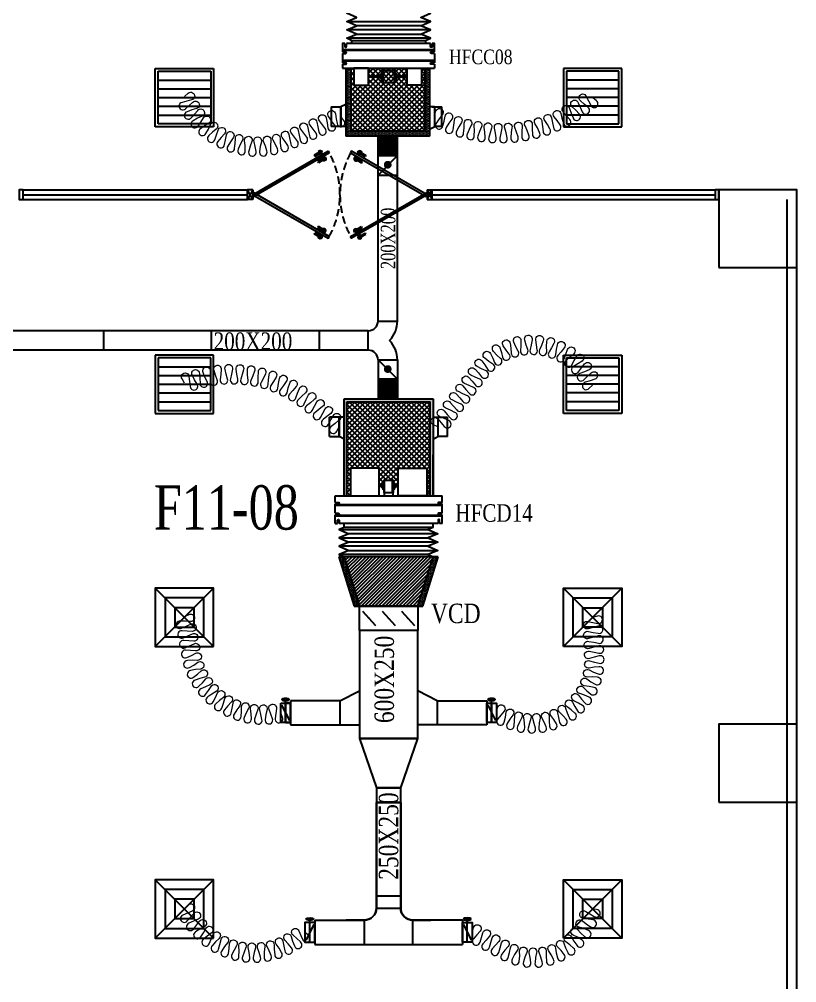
# Model space of a CAD drawing. Header units: metres. Extents: x 352651 to 1421851, y -87441 to -24441.
# Drawn here: x 1278083 to 1286083, y -67196 to -57281 of the extents above; entities that cross this region are included whole.
import ezdxf
from ezdxf.enums import TextEntityAlignment as Align

# ---------------------------------------------------------------- set-up
doc = ezdxf.new("R2010")
doc.units = ezdxf.units.M
doc.header["$LTSCALE"] = 300
doc.header["$MEASUREMENT"] = 0
doc.linetypes.add('DASHED2', pattern=[0.375, 0.25, -0.125])
for name, color, linetype in [('bat noi mem', 4, 'CONTINUOUS'), ('CUA', 8, 'CONTINUOUS'), ('CUAGIO', 2, 'CONTINUOUS'), ('KHUAT', 8, 'DASHED2'), ('KT', 1, 'CONTINUOUS'), ('thiet bi', 11, 'CONTINUOUS'), ('vach', 6, 'CONTINUOUS')]:
    doc.layers.add(name, color=color, linetype=linetype)
doc.layers.add('noi mem', color=5, linetype='BATTING', lineweight=0)
doc.styles.add('PHU', font='vntimeh.shx', dxfattribs={"width": 0.8})
doc.styles.add('ROMANS', font='romans.shx', dxfattribs={"width": 0.75, "bigfont": 'romancvn.shx'})
doc.linetypes.add('BATTING', pattern='A,0.0001,-0.1,[134,ltypeshp.shx,S=0.1,R=0,X=-0.1,Y=0],-0.2,[134,ltypeshp.shx,S=0.1,R=180,X=0.1,Y=0],-0.1', length=0.4001)
pattern_1 = [(180, (1837551.97, -5364.096), (-6.25, 12.5), [0, -12.5])]

# ---------------------------------------------------------------- blocks, each defined once
blk = doc.blocks.new('SAD')
at = {"layer": 'CUAGIO', "color": 8}
for p, q in [((-300, -300), (300, 300)), ((300, -300), (-300, 300))]:
    blk.add_line(p, q, dxfattribs=at)
at = {"layer": 'CUAGIO'}
blk.add_lwpolyline([(300, -300), (300, 300), (-300, 300), (-300, -300)], close=True, dxfattribs=at)
at = {"layer": 'CUAGIO', "color": 8}
for points in [[(200, -200), (200, 200), (-200, 200), (-200, -200)], [(100, -100), (100, 100), (-100, 100), (-100, -100)]]:
    blk.add_lwpolyline(points, close=True, dxfattribs=at)
blk = doc.blocks.new('SAG')
at = {"layer": 'CUAGIO'}
for p, q in [((-300, 300), (-300, -300)), ((300, 300), (-300, 300)), ((300, -300), (300, 300)), ((-300, -300), (300, -300))]:
    blk.add_line(p, q, dxfattribs=at)
at = {"layer": 'CUAGIO', "color": 8}
for p, q in [((-270, 270), (-270, -270)), ((270, 270), (-270, 270)), ((-180, -270), (-180, 270)), ((-90, -270), (-90, 270)), ((0, -270), (0, 270)), ((90, -270), (90, 270)), ((180, -270), (180, 270)), ((270, -270), (270, 270)), ((-270, -270), (270, -270))]:
    blk.add_line(p, q, dxfattribs=at)
blk = doc.blocks.new('cot1')
at = {"layer": 'vach'}
blk.add_lwpolyline([(-400, -400), (400, -400), (400, 400), (-400, 400)], close=True, dxfattribs=at)
blk = doc.blocks.new('1-van gio D200')
at = {"layer": 'CUAGIO'}
h = blk.add_hatch(dxfattribs=at)
h.set_pattern_fill('ANSI31', color=256, scale=100, style=0)
edge = h.paths.add_edge_path()
edge.add_ellipse((486127, -58494), major_axis=(-38.1, 0), ratio=0.310482, start_angle=0, end_angle=360, ccw=False)
for p, q in [((486167, -58437.3), (486087.1, -58277.5)), ((486127, -58257.4), (486127, -58494))]:
    blk.add_line(p, q, dxfattribs=at)
at = {"layer": 'CUAGIO', "const_width": 3}
for points in [[(486127, -58457.4), (486177, -58457.4), (486177, -58257.4), (486077, -58257.4), (486077, -58457.4), (486127, -58457.4)], [(486167, -58437.3), (486087.1, -58277.5)], [(486127, -58257.4), (486127, -58494)]]:
    blk.add_lwpolyline(points, dxfattribs=at)
at = {"layer": 'CUAGIO'}
blk.add_lwpolyline([(486177, -58457.4), (486077, -58457.4), (486077, -58257.4), (486177, -58257.4)], close=True, dxfattribs=at)
at = {"layer": 'CUAGIO', "const_width": 5.35}
blk.add_lwpolyline([(486130.7, -58357.4, -1), (486123.3, -58357.4, -1)], format="xyb", close=True, dxfattribs=at)
at = {"layer": 'CUAGIO', "extrusion": (0, 0, -1)}
blk.add_ellipse((486127, -58494), major_axis=(-38.1, 0), ratio=0.310482, start_param=-1.570796, end_param=4.712389, dxfattribs=at)
blk = doc.blocks.new('bac noi mem')
at = {"layer": 'bat noi mem'}
for p, q in [((493886.7, -64673), (493866.7, -64693)), ((494066.7, -64693), (493866.7, -64693)), ((493866.7, -64693), (493886.7, -64713)), ((493886.7, -64713), (493866.7, -64733)), ((494066.7, -64733), (493866.7, -64733)), ((493866.7, -64733), (493886.7, -64753)), ((494046.7, -64673), (493886.7, -64673)), ((494046.7, -64713), (493886.7, -64713)), ((494046.7, -64673), (494066.7, -64693)), ((494066.7, -64693), (494046.7, -64713)), ((494046.7, -64713), (494066.7, -64733)), ((494066.7, -64733), (494046.7, -64753)), ((493886.7, -64753), (493866.7, -64773)), ((494066.7, -64773), (493866.7, -64773)), ((493866.7, -64773), (493886.7, -64793)), ((493886.7, -64793), (493866.7, -64813)), ((494066.7, -64813), (493866.7, -64813)), ((493866.7, -64813), (493886.7, -64833)), ((493886.7, -64833), (493866.7, -64853)), ((494046.7, -64753), (493886.7, -64753)), ((494046.7, -64793), (493886.7, -64793)), ((494046.7, -64833), (493886.7, -64833)), ((494046.7, -64753), (494066.7, -64773)), ((494066.7, -64773), (494046.7, -64793)), ((494046.7, -64793), (494066.7, -64813)), ((494066.7, -64813), (494046.7, -64833)), ((494046.7, -64833), (494066.7, -64853)), ((494066.7, -64853), (493866.7, -64853)), ((493866.7, -64853), (493886.7, -64873)), ((494046.7, -64873), (493886.7, -64873)), ((494066.7, -64853), (494046.7, -64873))]:
    blk.add_line(p, q, dxfattribs=at)

msp = doc.modelspace()

# ---------------------------------------------------------------- hatches: boundary and pattern name
at = {"layer": 'CUAGIO'}
h = msp.add_hatch(dxfattribs=at)
h.set_pattern_fill('DOTS', color=256, scale=200, style=0)
h.set_pattern_definition([(0, (451829.897, -114177.425), (6.25, 12.5), [0, -12.5])])
h.paths.add_polyline_path([(1282305.5, -57783.6), (1282255.5, -57783.6), (1282255.5, -58433.6), (1281493.5, -58433.6), (1281493.5, -57783.6), (1281443.5, -57783.6), (1281443.5, -58483.6), (1282305.5, -58483.6)])
at = {"layer": 'CUAGIO', "ltscale": 1.5}
h = msp.add_hatch(dxfattribs=at)
h.set_pattern_fill('ANSI37', color=9, scale=300, style=0)
h.set_pattern_definition([(45, (625201.2, -326.63), (-26.5165043, 26.5165043), []), (135, (625201.2, -326.63), (-26.5165043, -26.5165043), [])])
h.paths.add_polyline_path([(1282255.5, -58433.6), (1282255.5, -57783.6), (1282223.2, -57783.6), (1282223.2, -57958.6), (1282073.2, -57958.6), (1282073.2, -57875.6), (1281967.9, -57875.6), (1281967.9, -57891.3), (1281957.4, -57891.3), (1281957.4, -57850.9), (1281967.9, -57850.9), (1281967.9, -57866.5), (1282073.2, -57866.5), (1282073.2, -57783.6), (1281675.7, -57783.6), (1281675.7, -57958.6), (1281525.7, -57958.6), (1281525.7, -57783.6), (1281493.5, -57783.6), (1281493.5, -58433.6)])
h.paths.add_polyline_path([(1281818.8, -57934.1, 0.725882), (1281825.3, -57934.1)], flags=16)
h.paths.add_polyline_path([(1281947.5, -57808, 0.725882), (1281941, -57808), (1281941, -57934.1, 0.725882), (1281947.5, -57934.1)], flags=16)
h.paths.add_polyline_path([(1281808.9, -57891.3), (1281798.4, -57891.3), (1281798.4, -57850.9), (1281808.9, -57850.9)], flags=16)
at = {"layer": 'CUAGIO'}
h = msp.add_hatch(dxfattribs=at)
h.set_pattern_fill('DOTS', color=2, scale=200, style=0)
h.set_pattern_definition([(360, (683346.317, -31648.679), (6.25, 12.5), [0, -12.5])])
h.paths.add_polyline_path([(1282311.2, -61216.1), (1282311.2, -62186.1), (1282341.2, -62186.1), (1282341.2, -61186.1), (1281425.2, -61186.1), (1281425.2, -62186.1), (1281455.2, -62186.1), (1281455.2, -61216.1)])
at = {"layer": 'CUAGIO', "ltscale": 1.5}
h = msp.add_hatch(dxfattribs=at)
h.set_pattern_fill('ANSI37', color=9, scale=300, style=0)
h.set_pattern_definition([(45, (730761.276, -1585.635), (-26.5165043, 26.5165043), []), (135, (730761.276, -1585.635), (-26.5165043, -26.5165043), [])])
h.paths.add_polyline_path([(1281786.4, -61900.1), (1281786.4, -62087.6), (1281815.8, -62087.6), (1281815.8, -62067.4), (1281826.3, -62067.4), (1281826.3, -62051.6), (1281836.2, -62051.6), (1281836.2, -62026.6, -1), (1281842.7, -62024.5), (1281925.1, -62024.5, -1), (1281931.5, -62026.6), (1281931.5, -62051.6), (1281941.4, -62051.6), (1281941.4, -62067.4), (1281952, -62067.4), (1281952, -62087.6), (1281981.4, -62087.6), (1281981.4, -61900.1), (1282276.4, -61900.1), (1282276.4, -62186.1), (1282311.2, -62186.1), (1282311.2, -61216.1), (1281455.2, -61216.1), (1281455.2, -62186.1), (1281491.4, -62186.1), (1281491.4, -61900.1)])
at = {"layer": 'CUAGIO'}
h = msp.add_hatch(dxfattribs=at)
h.set_pattern_fill('DOTS', color=2, scale=200, angle=180, style=0)
h.set_pattern_definition(pattern_1)
h.paths.add_polyline_path([(1281583.2, -63321.1), (1281530.8, -63321.1), (1281372.8, -62811.1), (1281425.2, -62811.1)])
h = msp.add_hatch(dxfattribs=at)
h.set_pattern_fill('ANSI31', color=256, scale=200, style=0)
h.set_pattern_definition([(45, (445500.002, -62950), (-17.6776695, 17.6776695), [])])
h.paths.add_polyline_path([(1281425.2, -62811.1), (1281583.2, -63321.1), (1282183.2, -63321.1), (1282341.2, -62811.1)])
h = msp.add_hatch(dxfattribs=at)
h.set_pattern_fill('DOTS', color=2, scale=200, angle=180, style=0)
h.set_pattern_definition(pattern_1)
h.paths.add_polyline_path([(1282235.5, -63321.1), (1282183.2, -63321.1), (1282341.2, -62811.1), (1282393.5, -62811.1)])

# ---------------------------------------------------------------- linework, layer by layer
at = {"layer": 'bat noi mem'}
for p, q in [((1281452.2, -57305.2), (1282314.2, -57305.2)), ((1282314.2, -57390.9), (1281452.2, -57390.9)), ((1282214.2, -57348.1), (1281552.2, -57348.1)), ((1282314.2, -57476.7), (1281452.2, -57476.7)), ((1281502.2, -57498.1), (1282264.2, -57498.1)), ((1281552.2, -57433.8), (1282214.2, -57433.8)), ((1281375.2, -62532.6), (1282291.2, -62532.6)), ((1281375.2, -62618.3), (1282291.2, -62618.3)), ((1282391.2, -62575.4), (1281475.2, -62575.4)), ((1282291.2, -62704), (1281375.2, -62704)), ((1282391.2, -62661.1), (1281475.2, -62661.1)), ((1281475.2, -62746.8), (1282391.2, -62746.8)), ((1282291.2, -62789.7), (1281375.2, -62789.7)), ((1282341.2, -62811.1), (1281425.2, -62811.1))]:
    msp.add_line(p, q, dxfattribs=at)
for points in [[(1281502.2, -57498.1), (1281452.2, -57476.7), (1281552.2, -57433.8), (1281452.2, -57390.9), (1281552.2, -57348.1), (1281452.2, -57305.2), (1281552.2, -57262.4), (1281452.2, -57219.5), (1281502.2, -57198.1)], [(1282264.2, -57498.1), (1282314.2, -57476.7), (1282214.2, -57433.8), (1282314.2, -57390.9), (1282214.2, -57348.1), (1282314.2, -57305.2), (1282214.2, -57262.4), (1282314.2, -57219.5), (1282264.2, -57198.1)], [(1281425.2, -62511.1), (1281375.2, -62532.6), (1281475.2, -62575.4), (1281375.2, -62618.3), (1281475.2, -62661.1), (1281375.2, -62704), (1281475.2, -62746.8), (1281375.2, -62789.7), (1281425.2, -62811.1)], [(1282341.2, -62511.1), (1282291.2, -62532.6), (1282391.2, -62575.4), (1282291.2, -62618.3), (1282391.2, -62661.1), (1282291.2, -62704), (1282391.2, -62746.8), (1282291.2, -62789.7), (1282341.2, -62811.1)]]:
    msp.add_lwpolyline(points, dxfattribs=at)
at = {"layer": 'CUA'}
for p, q in [((1281162.1, -58655), (1281117.1, -58681)), ((1281117.1, -58681), (1281123.3, -58691.8)), ((1281168.3, -58665.8), (1281123.3, -58691.8)), ((1281204, -58638.1), (1281153.8, -58667)), ((1281193.1, -58674.4), (1281167.1, -58629.4)), ((1281562.4, -58638.1), (1281612.5, -58667)), ((1281573.3, -58674.4), (1281599.2, -58629.4)), ((1281598, -58665.8), (1281643, -58691.8)), ((1281604.2, -58655), (1281649.3, -58681)), ((1281649.3, -58681), (1281643, -58691.8)), ((1281200.6, -58721.7), (1281155.5, -58747.6)), ((1281161.8, -58758.5), (1281155.5, -58747.6)), ((1281206.8, -58732.5), (1281161.8, -58758.5)), ((1281242.4, -58704.7), (1281192.3, -58733.6)), ((1281205.5, -58696), (1281231.5, -58740.9)), ((1281523.9, -58704.7), (1281574.1, -58733.6)), ((1281560.8, -58696), (1281534.9, -58740.9)), ((1281559.5, -58732.5), (1281604.6, -58758.5)), ((1281565.8, -58721.7), (1281610.8, -58747.6)), ((1281604.6, -58758.5), (1281610.8, -58747.6)), ((1280433.2, -59136.2), (1280433.2, -59036.6)), ((1280485.9, -59036.6), (1280433.2, -59136.2)), ((1280485.9, -59136.2), (1280433.2, -59036.6)), ((1280485.9, -59036.6), (1280433.2, -59036.6)), ((1280485.9, -59036.6), (1280485.9, -59136.2)), ((1282280.4, -59036.6), (1282280.4, -59136.2)), ((1282280.4, -59036.6), (1282333.2, -59136.2)), ((1282280.4, -59136.2), (1282333.2, -59036.6)), ((1282280.4, -59036.6), (1282333.2, -59036.6)), ((1282333.2, -59136.2), (1282333.2, -59036.6)), ((1280485.9, -59136.2), (1280433.2, -59136.2)), ((1282280.4, -59136.2), (1282333.2, -59136.2)), ((1281117.1, -59491.8), (1281123.3, -59481)), ((1281168.3, -59507), (1281123.3, -59481)), ((1281161.8, -59414.4), (1281155.5, -59425.2)), ((1281200.6, -59451.2), (1281155.5, -59425.2)), ((1281206.8, -59440.4), (1281161.8, -59414.4)), ((1281242.4, -59468.2), (1281192.3, -59439.2)), ((1281205.5, -59476.9), (1281231.5, -59431.9)), ((1281523.9, -59468.2), (1281574.1, -59439.2)), ((1281560.8, -59476.9), (1281534.9, -59431.9)), ((1281559.5, -59440.4), (1281604.6, -59414.4)), ((1281565.8, -59451.2), (1281610.8, -59425.2)), ((1281598, -59507), (1281643, -59481)), ((1281604.6, -59414.4), (1281610.8, -59425.2)), ((1281649.3, -59491.8), (1281643, -59481)), ((1281162.1, -59517.8), (1281117.1, -59491.8)), ((1281204, -59534.8), (1281153.8, -59505.8)), ((1281193.1, -59498.5), (1281167.1, -59543.4)), ((1281562.4, -59534.8), (1281612.5, -59505.8)), ((1281573.3, -59498.5), (1281599.2, -59543.4)), ((1281604.2, -59517.8), (1281649.3, -59491.8))]:
    msp.add_line(p, q, dxfattribs=at)
at = {"layer": 'CUA', "linetype": 'Continuous'}
for p, q in [((1278123.2, -59036.2), (1280433.2, -59036.2)), ((1278123.2, -59086.2), (1280433.2, -59086.2)), ((1282333.2, -59036.2), (1285243.2, -59036.2)), ((1282333.2, -59086.2), (1285243.2, -59086.2)), ((1278123.2, -59136.2), (1280433.2, -59136.2)), ((1282333.2, -59136.2), (1285243.2, -59136.2)), ((1285983.2, -72536.2), (1285983.2, -59136.2)), ((1286083.2, -72536.2), (1286083.2, -59136.2))]:
    msp.add_line(p, q, dxfattribs=at)
at = {"layer": 'CUA'}
for points in [[(1281273.5, -58656.1), (1280496.5, -59104.7), (1280485.9, -59086.4), (1281263, -58637.8)], [(1281492.8, -58656.1), (1282269.8, -59104.7), (1282280.4, -59086.4), (1281503.4, -58637.8)], [(1281273.5, -59516.7), (1280496.5, -59068.1), (1280485.9, -59086.4), (1281263, -59535)], [(1281492.8, -59516.7), (1282269.8, -59068.1), (1282280.4, -59086.4), (1281503.4, -59535)]]:
    msp.add_lwpolyline(points, close=True, dxfattribs=at)
at = {"layer": 'CUA', "linetype": 'Continuous'}
for points in [[(1278123.2, -59036.2), (1278083.2, -59036.2), (1278083.2, -59136.2), (1278123.2, -59136.2)], [(1285283.2, -59036.2), (1285243.2, -59036.2), (1285243.2, -59136.2), (1285283.2, -59136.2)]]:
    msp.add_lwpolyline(points, close=True, dxfattribs=at)
at = {"layer": 'CUA', "extrusion": (0, 0, -1)}
for centre, major_axis in [((1281180.1, -58651.9), (17.6, -4.7)), ((1281547.8, -58718.5), (-4.7, 17.6)), ((1281218.5, -59454.4), (4.7, -17.6)), ((1281586.3, -59521), (-17.6, 4.7))]:
    msp.add_ellipse(centre, major_axis=major_axis, ratio=1, dxfattribs=at)
at = {"layer": 'CUA'}
for centre, major_axis in [((1281586.3, -58651.9), (-17.6, -4.7)), ((1281218.5, -58718.5), (4.7, 17.6)), ((1281547.8, -59454.4), (-4.7, -17.6)), ((1281180.1, -59521), (17.6, 4.7))]:
    msp.add_ellipse(centre, major_axis=major_axis, ratio=1, dxfattribs=at)
at = {"layer": 'CUAGIO'}
for p, q in [((1281443.5, -57783.6), (1281443.5, -58483.6)), ((1281493.5, -57783.6), (1281493.5, -58433.6)), ((1282255.5, -57783.6), (1282255.5, -58433.6)), ((1282305.5, -57783.6), (1282305.5, -58483.6)), ((1281293.8, -58182.8), (1281293.8, -58382.8)), ((1281393.5, -58182.8), (1281393.5, -58382.8)), ((1281393.5, -58382.8), (1281393.5, -58182.8)), ((1281393.5, -58382.8), (1281393.5, -58182.8)), ((1282330.5, -58182.8), (1282430.1, -58182.8)), ((1282355.5, -58182.8), (1282355.5, -58382.8)), ((1282430.1, -58382.8), (1282430.1, -58182.8)), ((1281393.5, -58382.8), (1281293.8, -58382.8)), ((1281774.5, -60386.2), (1281774.5, -58661)), ((1281974.5, -58683.5), (1281774.5, -58883.5)), ((1281974.5, -58683.5), (1281774.5, -58683.5)), ((1281974.5, -60386.2), (1281974.5, -58661)), ((1281774.5, -58883.5), (1281974.5, -58883.5)), ((1278952.9, -60686.2), (1278952.9, -60483)), ((1280062.9, -60686.2), (1280062.9, -60483)), ((1281172.9, -60686.2), (1281172.9, -60483)), ((1281774.5, -60786.2), (1281974.5, -60986.1)), ((1281774.5, -60786.2), (1281774.5, -61186.1)), ((1281974.5, -60786.2), (1281974.5, -61186.1)), ((1281974.5, -60986.1), (1281774.5, -60986.1)), ((1281455.2, -62186.1), (1281455.2, -61216.1)), ((1282311.2, -62186.1), (1282311.2, -61216.1)), ((1281275.5, -61575.4), (1281275.5, -61375.4)), ((1281375.2, -61375.4), (1281275.5, -61375.4)), ((1281375.2, -61575.4), (1281375.2, -61375.4)), ((1281375.2, -61375.4), (1281375.2, -61575.4)), ((1281375.2, -61375.4), (1281375.2, -61575.4)), ((1282391.2, -61375.4), (1282391.2, -61575.4)), ((1282391.2, -61375.4), (1282490.9, -61375.4)), ((1282490.9, -61575.4), (1282490.9, -61375.4)), ((1282341.2, -62186.1), (1282341.2, -61764.7)), ((1281616.2, -63371.8), (1281750.1, -63520.4)), ((1281816.2, -63371.8), (1281950.1, -63520.4)), ((1282016.2, -63371.8), (1282150.1, -63520.4)), ((1282183.2, -63571.1), (1281583.2, -63571.1)), ((1281383.2, -64293), (1281583.2, -64193)), ((1282383.2, -64293), (1282183.2, -64193)), ((1281383.2, -64293), (1280873.2, -64293)), ((1280873.2, -64293), (1280873.2, -64543)), ((1281383.2, -64293), (1281383.2, -64543)), ((1282383.2, -64293), (1282893.2, -64293)), ((1282383.2, -64293), (1282383.2, -64543)), ((1282893.2, -64293), (1282893.2, -64543)), ((1280873.2, -64543), (1281583.2, -64543)), ((1282893.2, -64543), (1282183.2, -64543)), ((1281758.2, -66427.1), (1282008.2, -66427.1)), ((1281123.2, -66552.1), (1281123.2, -66802.1)), ((1281633.2, -66552.1), (1281633.2, -66802.1)), ((1282133.2, -66802.1), (1282133.2, -66552.1)), ((1282643.2, -66552.1), (1282643.2, -66802.1))]:
    msp.add_line(p, q, dxfattribs=at)
at = {"layer": 'CUAGIO', "color": 2}
for p, q in [((1282356.2, -57744.1), (1282356.2, -57783.6)), ((1282305.5, -58483.6), (1281443.5, -58483.6)), ((1282255.5, -58433.6), (1281493.5, -58433.6)), ((1281774.5, -58693.6), (1281774.5, -58483.6)), ((1281974.5, -58693.6), (1281974.5, -58483.6)), ((1281774.5, -58683.5), (1281974.5, -58683.5)), ((1281774.5, -60386.2), (1281974.5, -60386.2)), ((1281674.5, -60486.2), (1279033.1, -60486.2)), ((1281674.5, -60686.2), (1281674.5, -60486.2)), ((1281674.5, -60686.2), (1279033.1, -60686.2)), ((1281774.5, -60786.2), (1281974.5, -60786.2)), ((1281425.2, -62186.1), (1281425.2, -61186.1)), ((1281425.2, -61186.1), (1282341.2, -61186.1)), ((1281455.2, -61216.1), (1282311.2, -61216.1)), ((1282341.2, -61186.1), (1282341.2, -62186.1)), ((1282393.5, -62811.1), (1281372.8, -62811.1)), ((1282341.2, -62811.1), (1282393.5, -62811.1)), ((1281530.8, -63321.1), (1281583.2, -63321.1)), ((1282167.7, -63321.1), (1281598.7, -63321.1)), ((1282183.2, -63321.1), (1282235.5, -63321.1))]:
    msp.add_line(p, q, dxfattribs=at)
at = {"layer": 'CUAGIO', "ltscale": 1.5}
msp.add_line((1281123.2, -66802.1), (1282643.2, -66802.1), dxfattribs=at)
at = {"layer": 'CUAGIO'}
for points in [[(1281293.8, -58182.8), (1281393.5, -58182.8)], [(1281443.5, -58157.6), (1281393.5, -58182.8)], [(1282355.5, -58182.8), (1282305.5, -58182.8)], [(1281443.5, -58382.8), (1281393.5, -58382.8)], [(1282310, -58408), (1282360, -58382.8)], [(1282430.1, -58382.8), (1282355.5, -58382.8)], [(1281425.2, -61375.4), (1281375.2, -61375.4)], [(1282341.2, -61375.4), (1282391.2, -61375.4)], [(1281275.5, -61575.4), (1281375.2, -61575.4)], [(1281425.2, -61600.7), (1281375.2, -61575.4)], [(1282341.2, -61600.7), (1282391.2, -61575.4)], [(1282490.9, -61575.4), (1282391.2, -61575.4)], [(1281372.8, -62811.1), (1281530.8, -63321.1)], [(1282183.2, -63321.1), (1282341.2, -62811.1), (1281425.2, -62811.1), (1281583.2, -63321.1)], [(1282235.5, -63321.1), (1282393.5, -62811.1)]]:
    msp.add_lwpolyline(points, dxfattribs=at)
for points, const_width in [([(1281894.5, -58778, -1), (1281854.5, -58778, -1)], 40), ([(1281854.5, -60880.7, 1), (1281894.5, -60880.7, 1)], 40), ([(1281688.2, -63446.1, 1), (1281678.2, -63446.1, 1)], 10), ([(1281888.2, -63446.1, 1), (1281878.2, -63446.1, 1)], 10), ([(1282088.2, -63446.1, 1), (1282078.2, -63446.1, 1)], 10)]:
    msp.add_lwpolyline(points, format="xyb", close=True, dxfattribs=dict(at, const_width=const_width))
for points in [[(1282183.2, -63571.1), (1281583.2, -63571.1), (1281583.2, -63321.1), (1282183.2, -63321.1)], [(1280873.2, -64318), (1280823.2, -64318), (1280823.2, -64518), (1280873.2, -64518)], [(1282893.2, -64318), (1282943.2, -64318), (1282943.2, -64518), (1282893.2, -64518)], [(1282183.2, -64681.1), (1281583.2, -64681.1), (1281758.2, -65191.1), (1282008.2, -65191.1)], [(1281758.2, -65191.1), (1281758.2, -66301.1), (1282008.2, -66301.1), (1282008.2, -65191.1)]]:
    msp.add_lwpolyline(points, close=True, dxfattribs=at)
at = {"layer": 'CUAGIO', "color": 2}
msp.add_lwpolyline([(1281583.2, -64681.1), (1282183.2, -64681.1), (1282183.2, -63571.1), (1281583.2, -63571.1)], close=True, dxfattribs=at)
at = {"layer": 'CUAGIO'}
for points in [[(1281123.2, -66552.1), (1281633.2, -66552.1, 0.414214), (1281758.2, -66427.1), (1281758.2, -65342.1), (1282008.2, -65342.1), (1282008.2, -66427.1, 0.414214), (1282133.2, -66552.1), (1282318.2, -66552.1)], [(1282643.2, -66552.1), (1282133.2, -66552.1, -0.414214), (1282008.2, -66427.1), (1282008.2, -65342.1), (1281758.2, -65342.1), (1281758.2, -66427.1, -0.414214), (1281633.2, -66552.1), (1281448.2, -66552.1)]]:
    msp.add_lwpolyline(points, format="xyb", dxfattribs=at)
at = {"layer": 'CUAGIO', "color": 2}
for centre, radius, start, end in [((1281674.5, -60386.2), 100, 270, 0), ((1281684.5, -60386.2), 290, 316.39718, 0), ((1281684.5, -60786.2), 290, 0, 43.60282), ((1281674.5, -60786.2), 100, 0, 90)]:
    msp.add_arc(centre, radius, start, end, dxfattribs=at)
at = {"layer": 'KHUAT'}
for centre, start, end in [((1280483.9, -59086.4), 331.40997, 28.59003), ((1282282.4, -59086.4), 151.40997, 208.59003)]:
    msp.add_arc(centre, 899.3, start, end, dxfattribs=at)
at = {"layer": 'noi mem', "linetype": 'ByBlock', "ltscale": 1.5}
for points in [[(1279783.2, -58076.2), (1279822.3, -58043, -1.333333), (1279857, -58109.5), (1279807.4, -58122.6), (1279757.8, -58135.7, 1.333333), (1279792.5, -58202.2), (1279831.6, -58169.1), (1279869, -58134.6, -1.333333), (1279906.3, -58199.7), (1279857.6, -58214.5), (1279809.4, -58233, 1.333333), (1279850.8, -58295.5), (1279886.6, -58258.2), (1279919.1, -58219.1, -1.333333), (1279964.6, -58278.7), (1279918.4, -58299.8), (1279872.9, -58324.5, 1.333333), (1279922.3, -58380.9), (1279952.8, -58339.2), (1279979.9, -58296.2, -1.333333), (1280032.9, -58349.3), (1279989.8, -58376.3), (1279948, -58406.7, 1.333333), (1280004.4, -58456.2), (1280029.2, -58410.9), (1280050.4, -58364.7, -1.333333), (1280109.9, -58410.3), (1280070.7, -58442.7), (1280033.3, -58478.4, 1.333333), (1280095.7, -58520), (1280114.3, -58471.8), (1280129.2, -58423.2, -1.333333), (1280194.2, -58460.6), (1280159.7, -58497.9), (1280127.3, -58538.2, 1.333333), (1280194.6, -58571.3), (1280206.7, -58521), (1280215.1, -58470.8, -1.333333), (1280284.4, -58499.4), (1280255.1, -58540.9), (1280228.3, -58585.1, 1.333333), (1280299.4, -58609), (1280304.8, -58557.6), (1280306.5, -58506.8, -1.333333), (1280379, -58525.9), (1280355.4, -58570.9), (1280334.7, -58618.3, 1.333333), (1280408.3, -58632.6), (1280406.8, -58580.9), (1280401.8, -58530.3, -1.333333), (1280476.2, -58539.7), (1280458.8, -58587.5), (1280444.5, -58637.1, 1.333333), (1280519.4, -58641.6), (1280511.1, -58590.6), (1280499.4, -58541.1, -1.333333), (1280574.4, -58540.6), (1280563.4, -58590.2), (1280555.8, -58641.3, 1.333333), (1280630.6, -58635.9), (1280615.7, -58586.4), (1280597.6, -58538.9, -1.333333), (1280671.9, -58528.5), (1280667.5, -58579.2), (1280666.7, -58630.9, 1.333333), (1280740.1, -58615.6), (1280718.8, -58568.5), (1280694.6, -58523.8, -1.333333), (1280766.9, -58503.7), (1280769.3, -58554.5), (1280775.3, -58605.8, 1.333333), (1280846, -58581), (1280818.7, -58537.2), (1280788.9, -58495.9, -1.333333), (1280858, -58466.6), (1280866.9, -58516.7), (1280876.9, -58567, 1.333333), (1280945.4, -58536.6), (1280914.8, -58495.5), (1280884.1, -58454.4, -1.333333), (1280952.7, -58423.9), (1280962.6, -58474.2), (1280972.6, -58524.5, 1.333333), (1281041.1, -58494), (1281010.5, -58452.9), (1280979.9, -58411.8, -1.333333), (1281048.4, -58381.4), (1281058.4, -58431.7), (1281068.3, -58482, 1.333333), (1281136.9, -58451.5), (1281106.2, -58410.4), (1281075.6, -58369.3, -1.333333), (1281144.1, -58338.8), (1281154.1, -58389.1), (1281164.1, -58439.4, 1.333333), (1281232.6, -58409), (1281202, -58367.9), (1281171.3, -58326.8, -1.333333), (1281239.9, -58296.3), (1281249.8, -58346.6), (1281259.8, -58396.9, 1.333333), (1281328.4, -58366.4), (1281297.7, -58325.3), (1281267.1, -58284.2, -1.333333), (1281335.6, -58253.8), (1281345.6, -58304.1), (1281355.6, -58354.3, 1.333333), (1281424.1, -58323.9), (1281393.5, -58282.8)], [(1282355.5, -58282.8), (1282367, -58233.1, -1.333333), (1282435.2, -58264.4), (1282405, -58305.6), (1282374.9, -58346.8, 1.333333), (1282443.1, -58378), (1282454.6, -58328.3), (1282464.8, -58278.6, -1.333333), (1282533.7, -58308.1), (1282504.8, -58349.8), (1282477.2, -58393.1, 1.333333), (1282547.3, -58419.9), (1282555.7, -58369.3), (1282562, -58318.9, -1.333333), (1282633, -58343), (1282607.4, -58386.8), (1282583.3, -58432.1, 1.333333), (1282655.2, -58453.4), (1282659.7, -58402.3), (1282662, -58351.6, -1.333333), (1282734.7, -58370), (1282712.6, -58415.7), (1282692.1, -58462.8, 1.333333), (1282765.4, -58478.4), (1282765.9, -58427.1), (1282764.3, -58376.4, -1.333333), (1282838.2, -58389.1), (1282819.7, -58436.4), (1282802.9, -58484.9, 1.333333), (1282877.3, -58494.8), (1282873.7, -58443.6), (1282868.2, -58393.1, -1.333333), (1282942.9, -58400.1), (1282928.1, -58448.7), (1282915.1, -58498.3, 1.333333), (1282990, -58502.4), (1282982.5, -58451.6), (1282973.1, -58401.7, -1.333333), (1283048.1, -58402.9), (1283037.1, -58452.5), (1283028, -58503, 1.333333), (1283103, -58501.2), (1283091.6, -58451.2), (1283078.3, -58402.2, -1.333333), (1283153.2, -58397.5), (1283146.1, -58447.8), (1283141, -58498.9, 1.333333), (1283215.6, -58491.3), (1283200.3, -58442.3), (1283183.3, -58394.5, -1.333333), (1283257.5, -58384), (1283254.4, -58434.7), (1283253.2, -58486, 1.333333), (1283327, -58472.6), (1283308, -58425), (1283287.3, -58378.6, -1.333333), (1283360.5, -58362.4), (1283361.3, -58413.2), (1283364.2, -58464.4, 1.333333), (1283436.7, -58445.3), (1283414.1, -58399.3), (1283389.8, -58354.7, -1.333333), (1283461.5, -58332.9), (1283466.2, -58383.4), (1283473.1, -58434.2, 1.333333), (1283543.9, -58409.6), (1283517.8, -58365.5), (1283490.1, -58322.9, -1.333333), (1283559.9, -58295.6), (1283568.6, -58345.6), (1283579.3, -58395.7, 1.333333), (1283648.1, -58365.7), (1283618.5, -58323.7), (1283587.6, -58283.4, -1.333333), (1283655.1, -58250.7), (1283667.6, -58299.9), (1283682.3, -58349.1, 1.333333), (1283748.4, -58313.8), (1283715.8, -58274.2), (1283681.8, -58236.5, -1.333333), (1283746.6, -58198.6), (1283762.9, -58246.7), (1283781.3, -58294.6, 1.333333), (1283844.5, -58254.2), (1283808.8, -58217.4), (1283772.1, -58182.3, -1.333333), (1283833.7, -58139.6), (1283853.6, -58186.2), (1283875.7, -58232.5, 1.333333), (1283935.6, -58187.4), (1283897.2, -58153.4), (1283858.4, -58120.3, -1.333333), (1283917.4, -58074.1), (1283940.2, -58119.8), (1283962.9, -58165.5, 1.333333), (1284022, -58119.3), (1283983.2, -58086.2)], [(1282391.2, -61475.4), (1282344.7, -61454, -1.333333), (1282389.8, -61394.1), (1282423.2, -61432.8), (1282456.7, -61471.5, 1.333333), (1282501.8, -61411.5), (1282455.3, -61390.1), (1282408.8, -61368.7, -1.333333), (1282453.9, -61308.8), (1282487.3, -61347.5), (1282520.8, -61386.1, 1.333333), (1282565.9, -61326.2), (1282519.4, -61304.8), (1282472.9, -61283.4, -1.333333), (1282518, -61223.5), (1282551.4, -61262.1), (1282584.9, -61300.8, 1.333333), (1282630, -61240.9), (1282583.5, -61219.5), (1282537, -61198.1, -1.333333), (1282582.1, -61138.1), (1282615.6, -61176.8), (1282649, -61215.5, 1.333333), (1282694.1, -61155.6), (1282647.6, -61134.2), (1282601.1, -61112.8, -1.333333), (1282646.2, -61052.8), (1282679.7, -61091.5), (1282713.1, -61130.2, 1.333333), (1282758.2, -61070.2), (1282711.7, -61048.9), (1282665.2, -61027.5, -1.333333), (1282710.3, -60967.5), (1282743.8, -61006.2), (1282777.2, -61044.9, 1.333333), (1282822.3, -60984.9), (1282775.8, -60963.5), (1282729.4, -60942.2, -1.333333), (1282774.4, -60882.2), (1282807.9, -60920.9), (1282841, -60959.7, 1.333333), (1282886.4, -60900), (1282840.2, -60878.4), (1282795, -60853.4, -1.333333), (1282844.3, -60796.9), (1282875.3, -60838.2), (1282902.1, -60881.2, 1.333333), (1282955.8, -60828.8), (1282913.5, -60801), (1282872.9, -60769, -1.333333), (1282930.6, -60721.1), (1282954.5, -60766.9), (1282974.1, -60813.6, 1.333333), (1283035.5, -60770.5), (1282998.2, -60736.2), (1282963.2, -60698.2, -1.333333), (1283027.8, -60660.1), (1283044.1, -60709.1), (1283056, -60758.4, 1.333333), (1283123.5, -60725.6), (1283092.1, -60685.8), (1283063.6, -60642.7, -1.333333), (1283133.5, -60615.4), (1283141.8, -60666.4), (1283145.7, -60716.9, 1.333333), (1283217.5, -60695.4), (1283192.9, -60651.1), (1283171.7, -60604, -1.333333), (1283245, -60588.2), (1283245, -60639.9), (1283240.8, -60690.4, 1.333333), (1283315.1, -60680.5), (1283297.9, -60632.9), (1283284.5, -60583, -1.333333), (1283359.4, -60579.2), (1283351.2, -60630.2), (1283338.9, -60679.3, 1.333333), (1283413.9, -60681.5), (1283404.5, -60631.8), (1283399.3, -60580.3, -1.333333), (1283473.8, -60588.5), (1283457.6, -60637.6), (1283437.6, -60684.1, 1.333333), (1283511.2, -60698.3), (1283509.9, -60647.6), (1283513, -60596, -1.333333), (1283585.3, -60616), (1283561.4, -60661.9), (1283534.2, -60704.6, 1.333333), (1283604.7, -60730.3), (1283611.5, -60680.2), (1283622.7, -60629.7, -1.333333), (1283690.9, -60661), (1283659.9, -60702.4), (1283626.3, -60740.3, 1.333333), (1283691.8, -60776.9), (1283706.5, -60728.5), (1283725.6, -60680.5, -1.333333), (1283787.9, -60722.3), (1283750.8, -60758.2), (1283711.5, -60790.2, 1.333333), (1283770.3, -60836.9), (1283792.6, -60791.4), (1283819.1, -60747.1, -1.333333), (1283874, -60798.3), (1283831.5, -60827.8), (1283787.7, -60853.1, 1.333333), (1283838.2, -60908.5), (1283867.5, -60867.2), (1283900.8, -60827.7, -1.333333), (1283946.7, -60887), (1283900.1, -60909.4), (1283852.8, -60927.4, 1.333333), (1283893.8, -60990.2), (1283929.3, -60954.1), (1283967, -60919.5, -1.333333), (1284004.9, -60984.2), (1283956.3, -61000.1), (1283907.6, -61016, 1.333333), (1283945.4, -61080.8), (1283983.2, -61046.2)], [(1279783.2, -61026.2), (1279758.2, -60981.8, -1.333333), (1279829.4, -60958.4), (1279835.6, -61009.1), (1279841.6, -61059.7, 1.333333), (1279912.9, -61036.4), (1279887.9, -60992), (1279864.2, -60946.5, -1.333333), (1279936.1, -60925.3), (1279940.8, -60976.4), (1279943.1, -61027, 1.333333), (1280015.9, -61009), (1279994.3, -60963.1), (1279974.6, -60915.8, -1.333333), (1280048.2, -60901), (1280048.3, -60952.3), (1280046.2, -61002.9, 1.333333), (1280120.3, -60991.3), (1280102.8, -60943.8), (1280087.3, -60894.9, -1.333333), (1280161.9, -60886.5), (1280157.6, -60937.6), (1280151, -60987.9, 1.333333), (1280225.8, -60982.8), (1280212.5, -60933.9), (1280201.4, -60883.9, -1.333333), (1280276.4, -60882.1), (1280267.6, -60932.6), (1280256.7, -60982.1, 1.333333), (1280331.7, -60983.6), (1280322.7, -60933.7), (1280316, -60882.9, -1.333333), (1280390.9, -60887.6), (1280377.7, -60937.2), (1280362.5, -60985.5, 1.333333), (1280437.1, -60993.6), (1280432.5, -60943.1), (1280430.3, -60891.9, -1.333333), (1280504.4, -60903.2), (1280487, -60951.4), (1280467.6, -60998.2, 1.333333), (1280541.2, -61012.7), (1280541.1, -60962.1), (1280543.3, -60910.8, -1.333333), (1280616.2, -60928.6), (1280594.6, -60975.1), (1280571.3, -61020, 1.333333), (1280643.3, -61040.9), (1280647.6, -60990.4), (1280654.3, -60939.6, -1.333333), (1280725.3, -60963.6), (1280699.8, -61008.1), (1280672.6, -61050.8, 1.333333), (1280742.5, -61077.9), (1280751.2, -61028), (1280762.3, -60977.9, -1.333333), (1280831, -61008.1), (1280801.6, -61050.1), (1280770.8, -61090.3, 1.333333), (1280838.1, -61123.5), (1280851.1, -61074.5), (1280866.5, -61025.6, -1.333333), (1280932.3, -61061.6), (1280899.4, -61100.9), (1280865.2, -61138.3, 1.333333), (1280929.3, -61177.2), (1280946.6, -61129.5), (1280966.2, -61082.1, -1.333333), (1281028.6, -61123.8), (1280992.4, -61160.1), (1280955, -61194.3, 1.333333), (1281015.5, -61238.6), (1281036.9, -61192.7), (1281060.6, -61147.2, -1.333333), (1281119.1, -61194.1), (1281079.9, -61227.1), (1281040.1, -61259, 1.333333), (1281097.5, -61307.3), (1281122.1, -61262.6), (1281146.6, -61217.9, -1.333333), (1281204, -61266.2), (1281164.2, -61298.1), (1281124.5, -61330, 1.333333), (1281181.9, -61378.2), (1281206.4, -61333.6), (1281231, -61288.9, -1.333333), (1281288.4, -61337.2), (1281248.6, -61369), (1281208.8, -61400.9, 1.333333), (1281266.2, -61449.2), (1281290.8, -61404.5), (1281315.4, -61359.8, -1.333333), (1281372.8, -61408.1), (1281333, -61440), (1281293.2, -61471.8, 1.333333), (1281350.6, -61520.1), (1281375.2, -61475.4)], [(1279783.2, -63426.2), (1279830.3, -63405.6, -1.333333), (1279843.4, -63479.5), (1279792, -63476.3), (1279740.7, -63473.2, 1.333333), (1279753.7, -63547), (1279800.9, -63526.5), (1279848, -63505.9, -1.333333), (1279861.1, -63579.8), (1279809.7, -63576.6), (1279758.4, -63573.5, 1.333333), (1279771.5, -63647.3), (1279818.6, -63626.8), (1279865.7, -63606.2, -1.333333), (1279878.8, -63680.1), (1279827.5, -63676.9), (1279776.1, -63673.8, 1.333333), (1279789.2, -63747.6), (1279836.3, -63727.1), (1279883.5, -63706.5, -1.333333), (1279896.5, -63780.4), (1279845.2, -63777.2), (1279793.8, -63774, 1.333333), (1279806.9, -63847.9), (1279854, -63827.3), (1279899.9, -63805.1, -1.333333), (1279915.8, -63878.4), (1279864.8, -63877.1), (1279813, -63879.6, 1.333333), (1279833.9, -63951.6), (1279879, -63926), (1279921.4, -63897.6, -1.333333), (1279947.2, -63968.1), (1279896.5, -63973.8), (1279845.5, -63983.4, 1.333333), (1279876.1, -64051.8), (1279917.2, -64020.3), (1279955.4, -63986.4, -1.333333), (1279990.5, -64052.6), (1279941.1, -64065.2), (1279891.9, -64081.7, 1.333333), (1279931.6, -64145.4), (1279968.1, -64108.5), (1280001.2, -64069.7, -1.333333), (1280045.1, -64130.4), (1279997.9, -64149.7), (1279951.4, -64172.7, 1.333333), (1279999.4, -64230.4), (1280030.5, -64188.8), (1280057.9, -64145.8, -1.333333), (1280109.8, -64200), (1280065.7, -64225.6), (1280022.8, -64254.8, 1.333333), (1280078.3, -64305.3), (1280103.3, -64259.9), (1280124.6, -64213.5, -1.333333), (1280183.4, -64260.1), (1280143.2, -64291.5), (1280104.8, -64326.3, 1.333333), (1280166.6, -64368.7), (1280185.2, -64320.3), (1280200, -64271.4, -1.333333), (1280264.6, -64309.5), (1280229.1, -64346.1), (1280195.8, -64385.8, 1.333333), (1280262.9, -64419.4), (1280274.6, -64368.9), (1280282.6, -64318.5, -1.333333), (1280351.8, -64347.3), (1280321.6, -64388.4), (1280294.1, -64432.4, 1.333333), (1280365.1, -64456.4), (1280369.9, -64404.7), (1280370.8, -64353.7, -1.333333), (1280443.3, -64372.8), (1280419.1, -64417.7), (1280397.8, -64465, 1.333333), (1280471.5, -64479), (1280469.1, -64427.2), (1280463.1, -64376.6, -1.333333), (1280537.5, -64385.5), (1280519.6, -64433.3), (1280505, -64483, 1.333333), (1280580, -64486.9), (1280570.5, -64435.9), (1280557.6, -64386.5, -1.333333), (1280632.5, -64385.2), (1280621.4, -64435), (1280613.8, -64486.3, 1.333333), (1280688.5, -64479.8), (1280672.1, -64430.6), (1280654, -64382.4, -1.333333), (1280728.4, -64373.2), (1280722.6, -64424.3), (1280716.8, -64475.4, 1.333333), (1280791.3, -64466.1), (1280773.2, -64418)], [(1282993.2, -64418), (1283004.4, -64367.9, -1.333333), (1283071.8, -64400.8), (1283039.2, -64440.5), (1283006.6, -64480.2, 1.333333), (1283074, -64513.1), (1283085.3, -64463), (1283094.1, -64412.9, -1.333333), (1283162.9, -64442.8), (1283132.3, -64483.4), (1283104.7, -64527.3, 1.333333), (1283175.6, -64551.6), (1283180.7, -64500), (1283181.4, -64449.1, -1.333333), (1283254.1, -64467.6), (1283230.4, -64512.7), (1283210.2, -64560.4, 1.333333), (1283284.1, -64573.1), (1283280.9, -64521.3), (1283273.4, -64470.9, -1.333333), (1283348.1, -64477.6), (1283331.9, -64525.8), (1283319.6, -64576.2, 1.333333), (1283394.6, -64576.9), (1283383.1, -64526.3), (1283367.7, -64477.8, -1.333333), (1283442.6, -64472.4), (1283434.2, -64522.6), (1283430.1, -64574.3, 1.333333), (1283504.3, -64563), (1283484.9, -64514.9), (1283461.9, -64469.4, -1.333333), (1283534.9, -64452.2), (1283534.7, -64503.1), (1283539, -64554.8, 1.333333), (1283610.3, -64531.7), (1283583.5, -64487.3), (1283553.6, -64446.1, -1.333333), (1283622.9, -64417.4), (1283630.8, -64467.7), (1283643.3, -64518.1, 1.333333), (1283710, -64483.9), (1283676.4, -64444.3), (1283640.3, -64408.5, -1.333333), (1283704.1, -64369.1), (1283720, -64417.4), (1283740.4, -64465.2, 1.333333), (1283800.8, -64420.7), (1283761.3, -64387.1), (1283719.9, -64357.5, -1.333333), (1283776.6, -64308.3), (1283800, -64353.5), (1283827.7, -64397.4, 1.333333), (1283880.3, -64343.9), (1283835.9, -64317), (1283790.3, -64294.4, -1.333333), (1283838.4, -64236.8), (1283868.8, -64277.7), (1283903.1, -64316.5, 1.333333), (1283946.5, -64255.3), (1283898.4, -64235.8), (1283849.7, -64220.8, -1.333333), (1283888, -64156.3), (1283924.5, -64191.8), (1283964.6, -64224.6, 1.333333), (1283997.6, -64157.3), (1283947, -64145.8), (1283896.6, -64138.7, -1.333333), (1283924.1, -64068.9), (1283965.8, -64098.1), (1284010.7, -64124.1, 1.333333), (1284032.5, -64052.3), (1283980.7, -64049), (1283929.8, -64050.1, -1.333333), (1283945.7, -63976.9), (1283991.6, -63999), (1284040, -64017.5, 1.333333), (1284050.1, -63943.2), (1283998.4, -63948.2), (1283948.4, -63957.4, -1.333333), (1283952.4, -63882.5), (1284001.2, -63897.1), (1284051.8, -63907.8, 1.333333), (1284050.1, -63832.8), (1284000, -63845.8), (1283950.5, -63859.7, -1.333333), (1283947.5, -63784.8), (1283997.9, -63794.6), (1284048.3, -63804.4, 1.333333), (1284045.3, -63729.5), (1283995.8, -63743.4), (1283946.3, -63757.3, -1.333333), (1283943.2, -63682.4), (1283993.7, -63692.2), (1284044.1, -63702, 1.333333), (1284041.1, -63627.1), (1283991.6, -63641), (1283942.1, -63654.9, -1.333333), (1283939, -63580), (1283989.5, -63589.8), (1284039.9, -63599.6, 1.333333), (1284036.8, -63524.7), (1283987.4, -63538.6), (1283937.9, -63552.5, -1.333333), (1283934.8, -63477.6), (1283985.3, -63487.4), (1284035.7, -63497.2, 1.333333), (1284032.6, -63422.3), (1283983.2, -63436.2)], [(1279783.2, -66436.2), (1279816.7, -66397.4, -1.333333), (1279861.2, -66457.8), (1279814.2, -66478.3), (1279767.1, -66498.8, 1.333333), (1279811.6, -66559.2), (1279845.1, -66520.4), (1279878.7, -66481.5, -1.333333), (1279923.1, -66541.9), (1279876.1, -66562.4), (1279829.1, -66583.6, 1.333333), (1279874.3, -66643.5), (1279907.6, -66604.1), (1279937.8, -66563.2, -1.333333), (1279986.6, -66620.1), (1279941.6, -66643.8), (1279897.7, -66671.1, 1.333333), (1279950.5, -66724.5), (1279978.4, -66680.9), (1280002.6, -66636.2, -1.333333), (1280058.8, -66685.8), (1280017.6, -66715.5), (1279977.9, -66748.7, 1.333333), (1280037.5, -66794.2), (1280059.1, -66747.2), (1280076.9, -66699.6, -1.333333), (1280139.5, -66740.8), (1280102.7, -66775.9), (1280068, -66814.3, 1.333333), (1280133.4, -66851.1), (1280148.2, -66801.6), (1280159.2, -66752, -1.333333), (1280227, -66784.1), (1280195.4, -66824), (1280166.4, -66866.8, 1.333333), (1280236.2, -66894.2), (1280244, -66843.1), (1280248, -66792.4, -1.333333), (1280319.6, -66814.9), (1280293.9, -66858.8), (1280271.1, -66905.2, 1.333333), (1280344, -66922.6), (1280344.7, -66870.9), (1280341.6, -66820.2, -1.333333), (1280415.6, -66832.5), (1280396.2, -66879.5), (1280380.1, -66928.7, 1.333333), (1280454.7, -66935.8), (1280448.2, -66884.5), (1280438.2, -66834.7, -1.333333), (1280513.1, -66836.7), (1280500.5, -66885.9), (1280491.3, -66936.8, 1.333333), (1280566.2, -66933.5), (1280552.7, -66883.6), (1280535.8, -66835.7, -1.333333), (1280610.3, -66827.2), (1280604.6, -66877.7), (1280602.5, -66929.4, 1.333333), (1280676.3, -66915.8), (1280656, -66868.2), (1280632.6, -66823.1, -1.333333), (1280705.2, -66804.4), (1280706.5, -66855.2), (1280711.7, -66906.7, 1.333333), (1280782.9, -66882.9), (1280756.1, -66838.7), (1280726.7, -66797.2, -1.333333), (1280796, -66768.6), (1280804.4, -66818.8), (1280816.7, -66869, 1.333333), (1280883.8, -66835.6), (1280851.2, -66795.5), (1280816.3, -66758.5, -1.333333), (1280881, -66720.6), (1280896.3, -66769.1), (1280915.4, -66817.2, 1.333333), (1280977.3, -66774.8), (1280939.4, -66739.6), (1280900.4, -66706.3, -1.333333), (1280960.5, -66661.5), (1280981.3, -66708.4), (1281002.1, -66755.2, 1.333333), (1281062.2, -66710.4), (1281023.2, -66677.1)], [(1282743.2, -66677.1), (1282758.4, -66628.4, -1.333333), (1282824.1, -66664.5), (1282791.2, -66703.5), (1282758.4, -66742.5, 1.333333), (1282824.1, -66778.5), (1282839.3, -66729.8), (1282854.5, -66681.1, -1.333333), (1282920.3, -66717.2), (1282887.4, -66756.2), (1282854.5, -66795.2, 1.333333), (1282920.3, -66831.2), (1282935.5, -66782.5), (1282950.7, -66733.8, -1.333333), (1283016.4, -66769.9), (1282983.6, -66808.9), (1282950.7, -66847.9, 1.333333), (1283016.4, -66883.9), (1283031.6, -66835.2), (1283046.8, -66786.6, -1.333333), (1283112.6, -66822.6), (1283079.7, -66861.6), (1283048.1, -66902.4, 1.333333), (1283115.3, -66935.8), (1283128.8, -66886), (1283137.3, -66836.4, -1.333333), (1283207.2, -66863.5), (1283179.9, -66905.9), (1283156.2, -66951.8, 1.333333), (1283228.3, -66972.5), (1283232.5, -66921), (1283231.9, -66870.6, -1.333333), (1283305.6, -66884.7), (1283286.4, -66931.3), (1283271.4, -66980.7, 1.333333), (1283346.1, -66988), (1283340.9, -66936.6), (1283331.1, -66887.2, -1.333333), (1283406.1, -66887.6), (1283395.7, -66937), (1283390, -66988.3, 1.333333), (1283464.7, -66981.9), (1283450.4, -66932.3), (1283431.8, -66885.5, -1.333333), (1283505.6, -66872.3), (1283504.3, -66922.7), (1283508, -66974.2, 1.333333), (1283580.3, -66954.3), (1283557.2, -66908.2), (1283530.4, -66865.5, -1.333333), (1283600.6, -66839.2), (1283608.5, -66888.9), (1283621.4, -66938.9, 1.333333), (1283689, -66906.3), (1283657.8, -66865.1), (1283623.8, -66828, -1.333333), (1283688, -66789.4), (1283704.8, -66836.9), (1283726.6, -66883.7, 1.333333), (1283787.1, -66839.4), (1283749, -66804.5), (1283708.8, -66774.2, -1.333333), (1283765, -66724.5), (1283790.1, -66768.2), (1283820, -66810.3, 1.333333), (1283871.5, -66755.7), (1283827.7, -66728.3), (1283782.6, -66705.8, -1.333333), (1283828.9, -66646.8), (1283861.5, -66685.2), (1283898.6, -66721.1, 1.333333), (1283939.3, -66658.1), (1283891.3, -66639.1), (1283842.9, -66625.2, -1.333333), (1283877.6, -66558.7), (1283916.7, -66590.6), (1283959.7, -66619.2, 1.333333), (1283988.3, -66549.9), (1283937.6, -66539.9), (1283887.1, -66533.2, -1.333333), (1283911.5, -66462.3), (1283955.4, -66488.1), (1283999.5, -66513.8, 1.333333), (1284023.7, -66442.8), (1283973.2, -66436.2)]]:
    msp.add_lwpolyline(points, format="xyb", dxfattribs=at)
at = {"layer": 'thiet bi'}
for p, q in [((1281502.2, -57498.1), (1281502.2, -57529.6)), ((1282264.2, -57498.1), (1282264.2, -57529.6)), ((1282356.2, -57595.6), (1281410.2, -57595.6)), ((1282356.2, -57600.6), (1281410.2, -57600.6)), ((1282356.2, -57706.6), (1281410.2, -57706.6)), ((1282356.2, -57711.6), (1281410.2, -57711.6)), ((1281410.2, -57744.1), (1281410.2, -57783.6)), ((1281410.2, -57783.6), (1282356.2, -57783.6)), ((1281822, -57805.7), (1281822, -57783.6)), ((1281944.3, -57805.7), (1281944.3, -57783.6)), ((1281795.4, -57866.5), (1281675.7, -57866.5)), ((1281675.7, -57866.5), (1281675.7, -57875.6)), ((1281795.4, -57875.6), (1281675.7, -57875.6)), ((1281808.9, -57850.9), (1281798.4, -57850.9)), ((1281798.4, -57850.9), (1281798.4, -57891.3)), ((1281808.9, -57891.3), (1281798.4, -57891.3)), ((1281818.8, -57835.1), (1281808.9, -57835.1)), ((1281808.9, -57835.1), (1281808.9, -57907.1)), ((1281825.3, -57808), (1281825.3, -57934.1)), ((1281941, -57808), (1281941, -57934.1)), ((1281947.5, -57934.1), (1281947.5, -57808)), ((1281947.5, -57835.1), (1281957.4, -57835.1)), ((1281957.4, -57835.1), (1281957.4, -57907.1)), ((1281957.4, -57850.9), (1281967.9, -57850.9)), ((1281957.4, -57891.3), (1281967.9, -57891.3)), ((1281967.9, -57850.9), (1281967.9, -57891.3)), ((1282073.2, -57866.5), (1281967.9, -57866.5)), ((1282073.2, -57875.6), (1281967.9, -57875.6)), ((1281818.8, -57907.1), (1281808.9, -57907.1)), ((1281947.5, -57907.1), (1281957.4, -57907.1)), ((1281826.3, -62123.6), (1281826.3, -62051.6)), ((1281836.2, -62051.6), (1281826.3, -62051.6)), ((1281836.2, -62024.5), (1281836.2, -62150.6)), ((1281836.2, -62024.5), (1281931.5, -62024.5)), ((1281842.7, -62150.6), (1281842.7, -62024.5)), ((1281925.1, -62150.6), (1281925.1, -62024.5)), ((1281931.5, -62024.5), (1281931.5, -62150.6)), ((1281931.5, -62051.6), (1281941.4, -62051.6)), ((1281941.4, -62123.6), (1281941.4, -62051.6)), ((1281815.8, -62087.6), (1281786.4, -62087.6)), ((1281815.8, -62107.8), (1281815.8, -62067.4)), ((1281826.3, -62067.4), (1281815.8, -62067.4)), ((1281826.3, -62107.8), (1281815.8, -62107.8)), ((1281836.2, -62123.6), (1281826.3, -62123.6)), ((1281836.2, -62150.6), (1281931.5, -62150.6)), ((1281839.4, -62153), (1281839.4, -62186.1)), ((1281928.3, -62153), (1281928.3, -62186.1)), ((1281931.5, -62123.6), (1281941.4, -62123.6)), ((1281941.4, -62067.4), (1281952, -62067.4)), ((1281941.4, -62107.8), (1281952, -62107.8)), ((1281952, -62107.8), (1281952, -62067.4)), ((1281952, -62087.6), (1281981.4, -62087.6)), ((1281334.2, -62252.1), (1281334.2, -62186.1)), ((1282433.2, -62252.1), (1282433.2, -62186.1)), ((1281334.2, -62363.1), (1281334.2, -62268.1)), ((1282432.7, -62277.9), (1281334.7, -62277.9)), ((1282432.7, -62282.9), (1281334.7, -62282.9)), ((1282433.2, -62363.1), (1282433.2, -62268.1)), ((1281334.2, -62468.1), (1281334.2, -62379.1)), ((1282432.7, -62388.9), (1281334.7, -62388.9)), ((1282432.7, -62394.4), (1281334.7, -62394.4)), ((1282433.2, -62468.1), (1282433.2, -62379.1)), ((1282392.7, -62468.1), (1281374.8, -62468.1)), ((1281425.2, -62511.1), (1281425.2, -62468.1)), ((1282341.2, -62511.1), (1281425.2, -62511.1)), ((1282341.2, -62511.1), (1282341.2, -62468.1))]:
    msp.add_line(p, q, dxfattribs=at)
at = {"layer": 'thiet bi', "color": 2}
for p, q in [((1279033.1, -60486.2), (1276733.2, -60486.2)), ((1279033.1, -60686.2), (1276533.2, -60686.2))]:
    msp.add_line(p, q, dxfattribs=at)
at = {"layer": 'thiet bi'}
for points in [[(1281434.2, -57529.6), (1281410.2, -57529.6), (1281410.2, -57617.1)], [(1282316.2, -57529.6), (1281450.2, -57529.6)], [(1282356.2, -57529.6), (1282332.2, -57529.6)], [(1282356.2, -57617.1), (1282356.2, -57529.6), (1282332.2, -57529.6)], [(1281410.2, -57633.1), (1281410.2, -57728.1)], [(1282356.2, -57633.1), (1282356.2, -57728.1)], [(1281947.5, -57934.1), (1281818.8, -57934.1), (1281818.8, -57808), (1281947.5, -57808)], [(1281334.2, -62186.1), (1282433.2, -62186.1)], [(1281334.2, -62363.1), (1281334.2, -62268.1)], [(1282433.2, -62363.1), (1282433.2, -62268.1)], [(1281334.2, -62468.1), (1281358.8, -62468.1)], [(1282433.2, -62468.1), (1282408.7, -62468.1)]]:
    msp.add_lwpolyline(points, dxfattribs=at)
for points in [[(1281434.2, -57529.6), (1281434.2, -57561.6, 1), (1281450.2, -57561.6), (1281450.2, -57529.6)], [(1282332.2, -57529.6), (1282332.2, -57561.6, -1), (1282316.2, -57561.6), (1282316.2, -57529.6)], [(1281410.2, -57633.1), (1281442.2, -57633.1, 1), (1281442.2, -57617.1), (1281410.2, -57617.1)], [(1282356.2, -57633.1), (1282324.2, -57633.1, -1), (1282324.2, -57617.1), (1282356.2, -57617.1)], [(1281410.2, -57744.1), (1281442.2, -57744.1, 1), (1281442.2, -57728.1), (1281410.2, -57728.1)], [(1282356.2, -57744.1), (1282324.2, -57744.1, -1), (1282324.2, -57728.1), (1282356.2, -57728.1)], [(1281334.2, -62252.1), (1281366.8, -62252.1, -1), (1281366.8, -62268.1), (1281334.2, -62268.1)], [(1282433.2, -62252.1), (1282400.7, -62252.1, 1), (1282400.7, -62268.1), (1282433.2, -62268.1)], [(1281334.2, -62363.1), (1281366.8, -62363.1, -1), (1281366.8, -62379.1), (1281334.2, -62379.1)], [(1282433.2, -62363.1), (1282400.7, -62363.1, 1), (1282400.7, -62379.1), (1282433.2, -62379.1)], [(1281358.8, -62468.1), (1281358.8, -62436.1, -1), (1281374.8, -62436.1), (1281374.8, -62468.1)], [(1282408.7, -62468.1), (1282408.7, -62436.1, 1), (1282392.7, -62436.1), (1282392.7, -62468.1)]]:
    msp.add_lwpolyline(points, format="xyb", dxfattribs=at)
for points in [[(1281525.7, -57958.6), (1281675.7, -57958.6), (1281675.7, -57783.6), (1281525.7, -57783.6)], [(1282223.2, -57958.6), (1282073.2, -57958.6), (1282073.2, -57783.6), (1282223.2, -57783.6)], [(1281786.4, -61900.1), (1281491.4, -61900.1), (1281491.4, -62186.1), (1281786.4, -62186.1)], [(1281981.4, -61900.1), (1282276.4, -61900.1), (1282276.4, -62186.1), (1281981.4, -62186.1)]]:
    msp.add_lwpolyline(points, close=True, dxfattribs=at)
for centre, start, end in [((1281822, -57809.1), 18.04953, 161.95047), ((1281944.3, -57809.1), 18.04953, 161.95047), ((1281822, -57933.1), 198.04953, 341.95047), ((1281944.3, -57933.1), 198.04953, 341.95047), ((1281839.4, -62025.6), 18.04953, 161.95047), ((1281928.3, -62025.6), 18.04953, 161.95047), ((1281839.4, -62149.6), 198.04953, 341.95047), ((1281928.3, -62149.6), 198.04953, 341.95047)]:
    msp.add_arc(centre, 3.41, start, end, dxfattribs=at)

# ---------------------------------------------------------------- block references
at = {"layer": 'CUAGIO', "xscale": -1}
for name, p, rotation in [('SAG', (1279783.2, -58086.2), 270), ('SAG', (1283983.2, -61036.2), 90), ('1-van gio D200', (794946.1, -125034.5), 180)]:
    msp.add_blockref(name, p, dxfattribs=dict(at, rotation=rotation))
at = {"layer": 'CUAGIO'}
for name, p, rotation in [('SAG', (1283983.2, -58086.2), 90), ('1-van gio D200', (1766950.2, -122775.4), 180), ('1-van gio D200', (1769070.2, -122775.4), 180), ('1-van gio D200', (1768820.2, -125034.5), 180)]:
    msp.add_blockref(name, p, dxfattribs=dict(at, rotation=rotation))
for name, p in [('bac noi mem', (787907.8, 6189.5)), ('bac noi mem', (787910.9, 3686.8)), ('SAD', (1279783.2, -63436.2)), ('SAD', (1279783.2, -66436.2))]:
    msp.add_blockref(name, p, dxfattribs=at)
at = {"layer": 'CUAGIO', "xscale": -1}
for p in [(1283983.2, -63436.2), (1283983.2, -66436.2)]:
    msp.add_blockref('SAD', p, dxfattribs=at)
at = {"layer": 'noi mem', "linetype": 'ByBlock', "ltscale": 1.5, "rotation": 270}
msp.add_blockref('SAG', (1279783.2, -61036.2), dxfattribs=at)
at = {"layer": 'vach'}
for p in [(1285683.2, -59436.2), (1285683.2, -64936.2)]:
    msp.add_blockref('cot1', p, dxfattribs=at)

# ---------------------------------------------------------------- texts
at = {"layer": 'CUAGIO', "color": 2, "style": 'PHU', "width": 0.75}
msp.add_text('200x200', height=150, rotation=90, dxfattribs=at).set_placement((1281953.2, -59536.2), align=Align.CENTER)
at = {"layer": 'CUAGIO', "color": 2, "style": 'PHU'}
for s, insert, char_height, width, attachment_point in [('hfcc08', (1282504.1, -57592.9), 150, 679.92, 1), ('200x200', (1280083.2, -60686.2), 180, 795.013, 7), ('hfcd14', (1282569.6, -62454.3), 180, 795.013, 7), ('VCD', (1282319.6, -63294.7), 200, 630.131, 1)]:
    msp.add_mtext(s, dxfattribs=dict(at, insert=insert, char_height=char_height, width=width, attachment_point=attachment_point))
at = {"layer": 'CUAGIO', "color": 2, "char_height": 200, "attachment_point": 3, "rotation": 90, "style": 'PHU'}
for s, insert, width in [('600x250', (1281738.5, -63624.5), 1155.253), ('250x250', (1281782.9, -65237), 1270.63)]:
    msp.add_mtext(s, dxfattribs=dict(at, insert=insert, width=width))
at = {"layer": 'KT', "ltscale": 1.5, "insert": (1279467.3, -62076.5), "char_height": 456.096, "width": 2517.297, "attachment_point": 1, "style": 'ROMANS'}
msp.add_mtext('{\\fTimes New Roman|b0|i0|c0|p18;F11-08}', dxfattribs=at)

doc.saveas('drawing.dxf')
